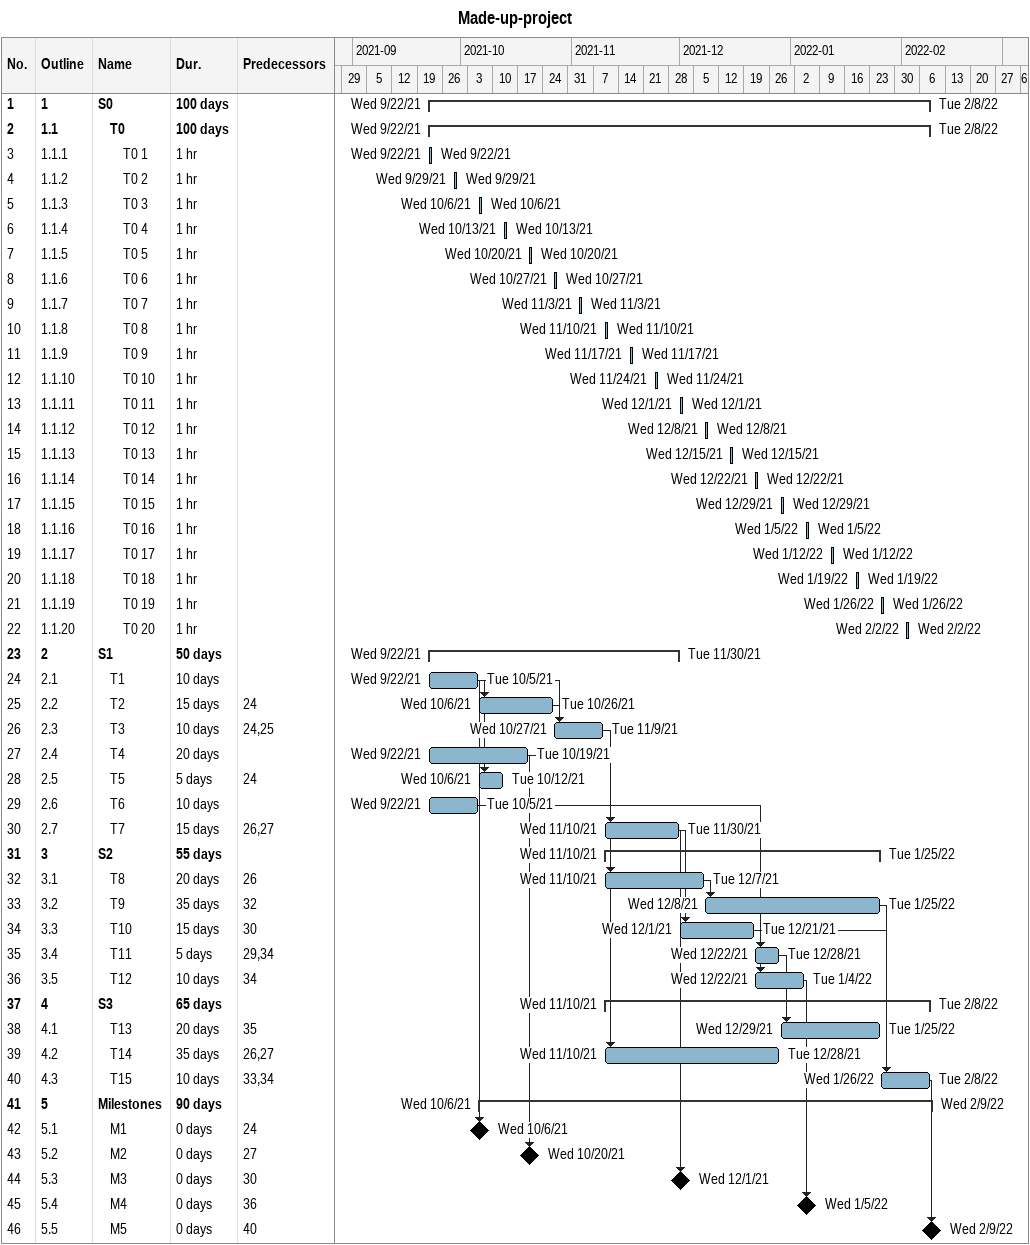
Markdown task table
Made-up-project

| ID | WBS | Task | Duration | Start | Finish | Predecessors |
|---|---|---|---|---|---|---|
| 1 | 1 | **S0** | 100d | 2021-09-22 | 2022-02-08 |  |
| 2 | 1.1 | **T0** | 100d | 2021-09-22 | 2022-02-08 |  |
| 3 | 1.1.1 | T0 1 | 1h | 2021-09-22 | 2021-09-22 |  |
| 4 | 1.1.2 | T0 2 | 1h | 2021-09-29 | 2021-09-29 |  |
| 5 | 1.1.3 | T0 3 | 1h | 2021-10-06 | 2021-10-06 |  |
| 6 | 1.1.4 | T0 4 | 1h | 2021-10-13 | 2021-10-13 |  |
| 7 | 1.1.5 | T0 5 | 1h | 2021-10-20 | 2021-10-20 |  |
| 8 | 1.1.6 | T0 6 | 1h | 2021-10-27 | 2021-10-27 |  |
| 9 | 1.1.7 | T0 7 | 1h | 2021-11-03 | 2021-11-03 |  |
| 10 | 1.1.8 | T0 8 | 1h | 2021-11-10 | 2021-11-10 |  |
| 11 | 1.1.9 | T0 9 | 1h | 2021-11-17 | 2021-11-17 |  |
| 12 | 1.1.10 | T0 10 | 1h | 2021-11-24 | 2021-11-24 |  |
| 13 | 1.1.11 | T0 11 | 1h | 2021-12-01 | 2021-12-01 |  |
| 14 | 1.1.12 | T0 12 | 1h | 2021-12-08 | 2021-12-08 |  |
| 15 | 1.1.13 | T0 13 | 1h | 2021-12-15 | 2021-12-15 |  |
| 16 | 1.1.14 | T0 14 | 1h | 2021-12-22 | 2021-12-22 |  |
| 17 | 1.1.15 | T0 15 | 1h | 2021-12-29 | 2021-12-29 |  |
| 18 | 1.1.16 | T0 16 | 1h | 2022-01-05 | 2022-01-05 |  |
| 19 | 1.1.17 | T0 17 | 1h | 2022-01-12 | 2022-01-12 |  |
| 20 | 1.1.18 | T0 18 | 1h | 2022-01-19 | 2022-01-19 |  |
| 21 | 1.1.19 | T0 19 | 1h | 2022-01-26 | 2022-01-26 |  |
| 22 | 1.1.20 | T0 20 | 1h | 2022-02-02 | 2022-02-02 |  |
| 23 | 2 | **S1** | 50d | 2021-09-22 | 2021-11-30 |  |
| 24 | 2.1 | T1 | 10d | 2021-09-22 | 2021-10-05 |  |
| 25 | 2.2 | T2 | 15d | 2021-10-06 | 2021-10-26 | 24 |
| 26 | 2.3 | T3 | 10d | 2021-10-27 | 2021-11-09 | 24, 25 |
| 27 | 2.4 | T4 | 20d | 2021-09-22 | 2021-10-19 |  |
| 28 | 2.5 | T5 | 5d | 2021-10-06 | 2021-10-12 | 24 |
| 29 | 2.6 | T6 | 10d | 2021-09-22 | 2021-10-05 |  |
| 30 | 2.7 | T7 | 15d | 2021-11-10 | 2021-11-30 | 26, 27 |
| 31 | 3 | **S2** | 55d | 2021-11-10 | 2022-01-25 |  |
| 32 | 3.1 | T8 | 20d | 2021-11-10 | 2021-12-07 | 26 |
| 33 | 3.2 | T9 | 35d | 2021-12-08 | 2022-01-25 | 32 |
| 34 | 3.3 | T10 | 15d | 2021-12-01 | 2021-12-21 | 30 |
| 35 | 3.4 | T11 | 5d | 2021-12-22 | 2021-12-28 | 29, 34 |
| 36 | 3.5 | T12 | 10d | 2021-12-22 | 2022-01-04 | 34 |
| 37 | 4 | **S3** | 65d | 2021-11-10 | 2022-02-08 |  |
| 38 | 4.1 | T13 | 20d | 2021-12-29 | 2022-01-25 | 35 |
| 39 | 4.2 | T14 | 35d | 2021-11-10 | 2021-12-28 | 26, 27 |
| 40 | 4.3 | T15 | 10d | 2022-01-26 | 2022-02-08 | 33, 34 |
| 41 | 5 | **Milestones** | 90d | 2021-10-06 | 2022-02-09 |  |
| 42 | 5.1 | M1 | 0d | 2021-10-06 | 2021-10-06 | 24 |
| 43 | 5.2 | M2 | 0d | 2021-10-20 | 2021-10-20 | 27 |
| 44 | 5.3 | M3 | 0d | 2021-12-01 | 2021-12-01 | 30 |
| 45 | 5.4 | M4 | 0d | 2022-01-05 | 2022-01-05 | 36 |
| 46 | 5.5 | M5 | 0d | 2022-02-09 | 2022-02-09 | 40 |
